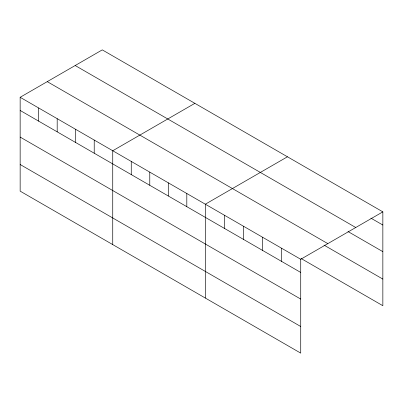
<?xml version="1.0" encoding="UTF-8"?>
<svg xmlns="http://www.w3.org/2000/svg" width="403" height="403" viewBox="0 0 403 403"><rect width="100%" height="100%" fill="white"/><g stroke="black" fill="none" stroke-linecap="round" stroke-linejoin="round"><path stroke-width="0.6" d="M20.15 97.289L300.724 259.28L300.724 353.124L20.15 191.138L20.15 97.289L102.276 49.876L382.85 211.862L382.85 305.711L301.081 258.504M194.866 103.334L112.739 150.747L112.739 244.591M287.455 156.787L205.329 204.2L205.329 298.049M300.724 259.28L382.85 211.862M370.856 218.109L382.85 225.03M75.175 65.523L355.748 227.509M347.96 231.513L382.85 251.653M47.252 81.643L327.825 243.634M323.977 245.095L382.85 279.088M20.15 110.457L300.724 272.443M20.15 137.08L300.724 299.071M20.15 164.51L300.724 326.501M281.647 248.263L281.647 261.431M262.57 237.246L262.57 250.414M243.488 226.234L243.488 239.397M224.411 215.217L224.411 228.385M186.811 193.511L186.811 206.679M168.293 182.821L168.293 195.984M149.775 172.126L149.775 185.294M131.257 161.437L131.257 174.605M94.221 140.053L94.221 153.221M75.704 129.363L75.704 142.531M57.186 118.673L57.186 131.836M38.668 107.979L38.668 121.147"/></g></svg>
